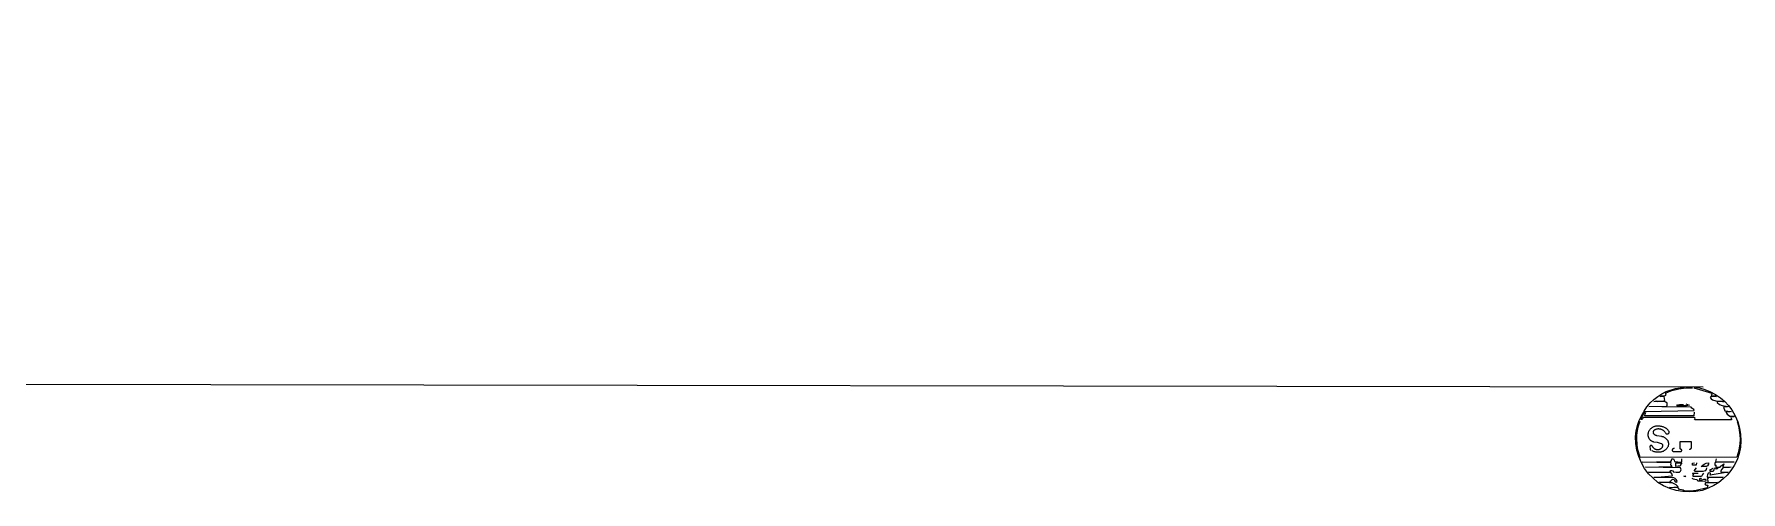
# Model space of a CAD drawing. Header units: millimetres. Extents: x -2143172 to 5255, y -610845 to 279739.
# Drawn here: x -1133275.5599 to -1133275.3962, y -592853.6089 to -592853.565 of the extents above; entities that cross this region are included whole.
import ezdxf

# ---------------------------------------------------------------- set-up
doc = ezdxf.new("R2010")
doc.units = ezdxf.units.MM
doc.header["$LTSCALE"] = 30
doc.layers.add('LOADING', color=163, linetype='Continuous', lineweight=5)

# ---------------------------------------------------------------- blocks, each defined once
blk = doc.blocks.new('workstation')
at = {"layer": 'LOADING'}
for p, q in [((2829.442196, -1039.86161, -0.000001), (2829.442244, -1039.86158, -0.000001)), ((2829.442244, -1039.86158, -0.000001), (2829.442297, -1039.861555, -0.000001)), ((2829.442297, -1039.861555, -0.000001), (2829.442355, -1039.861533, -0.000001)), ((2829.4423, -1039.861582, -0.000001), (2829.442308, -1039.861559, -0.000001)), ((2829.442313, -1039.861582, -0.000001), (2829.4423, -1039.861582, -0.000001)), ((2829.442308, -1039.861559, -0.000001), (2829.442413, -1039.861533, -0.000001)), ((2829.442322, -1039.861585, -0.000001), (2829.442313, -1039.861582, -0.000001)), ((2829.442328, -1039.861596, -0.000001), (2829.442322, -1039.861585, -0.000001)), ((2829.442322, -1039.861604, -0.000001), (2829.442328, -1039.861596, -0.000001)), ((2829.442355, -1039.861533, -0.000001), (2829.442415, -1039.861522, -0.000001)), ((2829.442413, -1039.861533, -0.000001), (2829.442468, -1039.861526, -0.000001)), ((2829.442415, -1039.861522, -0.000001), (2829.442477, -1039.861519, -0.000001)), ((2829.442468, -1039.861526, -0.000001), (2829.442523, -1039.861527, -0.000001)), ((2829.442477, -1039.861519, -0.000001), (2829.442541, -1039.861522, -0.000001)), ((2829.442523, -1039.861527, -0.000001), (2829.442537, -1039.861536, -0.000001)), ((2829.442537, -1039.861536, -0.000001), (2829.442554, -1039.861538, -0.000001)), ((2829.442541, -1039.861522, -0.000001), (2829.442604, -1039.861533, -0.000001)), ((2829.442554, -1039.861538, -0.000001), (2829.442572, -1039.861542, -0.000001)), ((2829.442572, -1039.861542, -0.000001), (2829.442584, -1039.861556, -0.000001)), ((2829.442584, -1039.861556, -0.000001), (2829.442669, -1039.861562, -0.000001)), ((2829.442669, -1039.861562, -0.000001), (2829.442586, -1039.861568, -0.000001)), ((2829.442586, -1039.861568, -0.000001), (2829.442603, -1039.861585, -0.000001)), ((2829.442603, -1039.861585, -0.000001), (2829.442623, -1039.861597, -0.000001)), ((2829.442604, -1039.861533, -0.000001), (2829.442666, -1039.861552, -0.000001)), ((2829.442623, -1039.861597, -0.000001), (2829.442644, -1039.861604, -0.000001)), ((2829.442666, -1039.861552, -0.000001), (2829.442725, -1039.861577, -0.000001)), ((2829.442725, -1039.861577, -0.000001), (2829.44278, -1039.86161, -0.000001)), ((2829.442049, -1039.861771, -0.000001), (2829.44208, -1039.861723, -0.000001)), ((2829.442076, -1039.861757, -0.000001), (2829.442094, -1039.861754, -0.000001)), ((2829.442156, -1039.86176, -0.000001), (2829.442076, -1039.861757, -0.000001)), ((2829.44208, -1039.861723, -0.000001), (2829.442115, -1039.86168, -0.000001)), ((2829.442094, -1039.861754, -0.000001), (2829.442114, -1039.861754, -0.000001)), ((2829.442107, -1039.861708, -0.000001), (2829.442279, -1039.86168, -0.000001)), ((2829.442147, -1039.861708, -0.000001), (2829.442107, -1039.861708, -0.000001)), ((2829.442114, -1039.861754, -0.000001), (2829.442153, -1039.861754, -0.000001)), ((2829.442115, -1039.86168, -0.000001), (2829.442153, -1039.861644, -0.000001)), ((2829.442165, -1039.861708, -0.000001), (2829.442147, -1039.861708, -0.000001)), ((2829.442153, -1039.861644, -0.000001), (2829.442196, -1039.86161, -0.000001)), ((2829.442153, -1039.861754, -0.000001), (2829.442166, -1039.861736, -0.000001)), ((2829.442154, -1039.861659, -0.000001), (2829.442294, -1039.861656, -0.000001)), ((2829.442307, -1039.861659, -0.000001), (2829.442154, -1039.861659, -0.000001)), ((2829.442155, -1039.861768, -0.000001), (2829.442156, -1039.86176, -0.000001)), ((2829.442178, -1039.861713, -0.000001), (2829.442165, -1039.861708, -0.000001)), ((2829.442166, -1039.861736, -0.000001), (2829.442178, -1039.861713, -0.000001)), ((2829.442184, -1039.861757, -0.000001), (2829.442178, -1039.861766, -0.000001)), ((2829.442211, -1039.861756, -0.000001), (2829.442184, -1039.861757, -0.000001)), ((2829.442205, -1039.861748, -0.000001), (2829.442206, -1039.861745, -0.000001)), ((2829.442206, -1039.861745, -0.000001), (2829.442207, -1039.861743, -0.000001)), ((2829.442207, -1039.861743, -0.000001), (2829.442212, -1039.861741, -0.000001)), ((2829.442211, -1039.86161, -0.000001), (2829.442237, -1039.861605, -0.000001)), ((2829.4423, -1039.861613, -0.000001), (2829.442211, -1039.86161, -0.000001)), ((2829.442215, -1039.86175, -0.000001), (2829.442211, -1039.861748, -0.000001)), ((2829.442222, -1039.861757, -0.000001), (2829.442211, -1039.861756, -0.000001)), ((2829.442212, -1039.861741, -0.000001), (2829.442217, -1039.861739, -0.000001)), ((2829.442218, -1039.86175, -0.000001), (2829.442215, -1039.86175, -0.000001)), ((2829.442217, -1039.861739, -0.000001), (2829.442221, -1039.861736, -0.000001)), ((2829.442221, -1039.861749, -0.000001), (2829.442218, -1039.86175, -0.000001)), ((2829.442221, -1039.861736, -0.000001), (2829.442224, -1039.861739, -0.000001)), ((2829.442223, -1039.861748, -0.000001), (2829.442221, -1039.861749, -0.000001)), ((2829.442227, -1039.861766, -0.000001), (2829.442222, -1039.861757, -0.000001)), ((2829.442225, -1039.861745, -0.000001), (2829.442223, -1039.861748, -0.000001)), ((2829.442224, -1039.861739, -0.000001), (2829.442226, -1039.861742, -0.000001)), ((2829.442226, -1039.861742, -0.000001), (2829.442225, -1039.861745, -0.000001)), ((2829.442237, -1039.861605, -0.000001), (2829.442265, -1039.861605, -0.000001)), ((2829.442239, -1039.861748, -0.000001), (2829.442243, -1039.86173, -0.000001)), ((2829.442243, -1039.86173, -0.000001), (2829.442246, -1039.861721, -0.000001)), ((2829.442246, -1039.861721, -0.000001), (2829.442251, -1039.861713, -0.000001)), ((2829.442251, -1039.861713, -0.000001), (2829.442279, -1039.861713, -0.000001)), ((2829.442261, -1039.861739, -0.000001), (2829.442252, -1039.861747, -0.000001)), ((2829.442269, -1039.861732, -0.000001), (2829.442261, -1039.861739, -0.000001)), ((2829.442265, -1039.861605, -0.000001), (2829.442322, -1039.861604, -0.000001)), ((2829.442279, -1039.861733, -0.000001), (2829.442269, -1039.861732, -0.000001)), ((2829.442276, -1039.861688, -0.000001), (2829.442275, -1039.861699, -0.000001)), ((2829.442275, -1039.861699, -0.000001), (2829.442284, -1039.861701, -0.000001)), ((2829.442279, -1039.86168, -0.000001), (2829.442276, -1039.861688, -0.000001)), ((2829.442279, -1039.861713, -0.000001), (2829.442279, -1039.861733, -0.000001)), ((2829.442284, -1039.861701, -0.000001), (2829.442297, -1039.861699, -0.000001)), ((2829.442294, -1039.861656, -0.000001), (2829.442308, -1039.861641, -0.000001)), ((2829.442297, -1039.861699, -0.000001), (2829.442305, -1039.861682, -0.000001)), ((2829.4423, -1039.861621, -0.000001), (2829.4423, -1039.861613, -0.000001)), ((2829.442302, -1039.861628, -0.000001), (2829.4423, -1039.861621, -0.000001)), ((2829.442308, -1039.861641, -0.000001), (2829.442302, -1039.861628, -0.000001)), ((2829.442303, -1039.861768, -0.000001), (2829.442316, -1039.861762, -0.000001)), ((2829.442305, -1039.861682, -0.000001), (2829.442308, -1039.86167, -0.000001)), ((2829.442308, -1039.86167, -0.000001), (2829.442307, -1039.861659, -0.000001)), ((2829.442312, -1039.861748, -0.000001), (2829.442317, -1039.861734, -0.000001)), ((2829.442316, -1039.861762, -0.000001), (2829.442331, -1039.861762, -0.000001)), ((2829.442317, -1039.861734, -0.000001), (2829.442325, -1039.861719, -0.000001)), ((2829.44232, -1039.861622, -0.000001), (2829.442337, -1039.861618, -0.000001)), ((2829.442322, -1039.861639, -0.000001), (2829.44232, -1039.861622, -0.000001)), ((2829.442339, -1039.861639, -0.000001), (2829.442322, -1039.861639, -0.000001)), ((2829.442325, -1039.861719, -0.000001), (2829.442349, -1039.861714, -0.000001)), ((2829.442331, -1039.861762, -0.000001), (2829.442365, -1039.861762, -0.000001)), ((2829.442365, -1039.861762, -0.000001), (2829.442336, -1039.861786, -0.000001)), ((2829.442337, -1039.861618, -0.000001), (2829.442357, -1039.86162, -0.000001)), ((2829.442354, -1039.861635, -0.000001), (2829.442339, -1039.861639, -0.000001)), ((2829.442342, -1039.861697, -0.000001), (2829.442351, -1039.861686, -0.000001)), ((2829.442349, -1039.861714, -0.000001), (2829.442374, -1039.861714, -0.000001)), ((2829.442351, -1039.861686, -0.000001), (2829.442361, -1039.861665, -0.000001)), ((2829.442369, -1039.861633, -0.000001), (2829.442354, -1039.861635, -0.000001)), ((2829.442357, -1039.86162, -0.000001), (2829.442398, -1039.861622, -0.000001)), ((2829.442361, -1039.861665, -0.000001), (2829.442441, -1039.861665, -0.000001)), ((2829.442362, -1039.861651, -0.000001), (2829.442365, -1039.861646, -0.000001)), ((2829.442365, -1039.861646, -0.000001), (2829.442372, -1039.861646, -0.000001)), ((2829.442383, -1039.861637, -0.000001), (2829.442369, -1039.861633, -0.000001)), ((2829.442372, -1039.861646, -0.000001), (2829.442379, -1039.861644, -0.000001)), ((2829.442374, -1039.861714, -0.000001), (2829.442426, -1039.861714, -0.000001)), ((2829.442379, -1039.861644, -0.000001), (2829.442383, -1039.861637, -0.000001)), ((2829.442442, -1039.861698, -0.000001), (2829.442392, -1039.861699, -0.000001)), ((2829.442398, -1039.861622, -0.000001), (2829.442404, -1039.861633, -0.000001)), ((2829.442404, -1039.861633, -0.000001), (2829.442426, -1039.861636, -0.000001)), ((2829.442423, -1039.861733, -0.000001), (2829.442408, -1039.861748, -0.000001)), ((2829.442428, -1039.861723, -0.000001), (2829.442423, -1039.861733, -0.000001)), ((2829.442426, -1039.861636, -0.000001), (2829.442439, -1039.861639, -0.000001)), ((2829.442426, -1039.861714, -0.000001), (2829.442428, -1039.861723, -0.000001)), ((2829.442442, -1039.861678, -0.000001), (2829.442435, -1039.861694, -0.000001)), ((2829.442435, -1039.861694, -0.000001), (2829.442449, -1039.861696, -0.000001)), ((2829.442439, -1039.861639, -0.000001), (2829.442451, -1039.861647, -0.000001)), ((2829.442441, -1039.861665, -0.000001), (2829.442442, -1039.861678, -0.000001)), ((2829.442449, -1039.861696, -0.000001), (2829.442442, -1039.861698, -0.000001)), ((2829.442522, -1039.861674, -0.000001), (2829.442512, -1039.861666, -0.000001)), ((2829.442512, -1039.861666, -0.000001), (2829.442515, -1039.861666, -0.000001)), ((2829.442515, -1039.861666, -0.000001), (2829.442521, -1039.861666, -0.000001)), ((2829.442521, -1039.861666, -0.000001), (2829.442523, -1039.861666, -0.000001)), ((2829.442523, -1039.861666, -0.000001), (2829.442526, -1039.861667, -0.000001)), ((2829.442526, -1039.861667, -0.000001), (2829.442527, -1039.86167, -0.000001)), ((2829.442527, -1039.86167, -0.000001), (2829.442527, -1039.861674, -0.000001)), ((2829.442563, -1039.861716, -0.000001), (2829.442555, -1039.861731, -0.000001)), ((2829.442555, -1039.861731, -0.000001), (2829.442563, -1039.861748, -0.000001)), ((2829.442571, -1039.861709, -0.000001), (2829.442563, -1039.861716, -0.000001)), ((2829.442563, -1039.861748, -0.000001), (2829.442899, -1039.861755, -0.000001)), ((2829.442603, -1039.861709, -0.000001), (2829.442571, -1039.861709, -0.000001)), ((2829.442586, -1039.861764, -0.000001), (2829.442608, -1039.861762, -0.000001)), ((2829.442604, -1039.861611, -0.000001), (2829.442595, -1039.861617, -0.000001)), ((2829.442595, -1039.861617, -0.000001), (2829.442597, -1039.861628, -0.000001)), ((2829.442597, -1039.861628, -0.000001), (2829.442603, -1039.861638, -0.000001)), ((2829.442603, -1039.861638, -0.000001), (2829.442613, -1039.861647, -0.000001)), ((2829.442632, -1039.861711, -0.000001), (2829.442603, -1039.861709, -0.000001)), ((2829.442618, -1039.861623, -0.000001), (2829.442604, -1039.861611, -0.000001)), ((2829.442608, -1039.861762, -0.000001), (2829.442608, -1039.861797, -0.000001)), ((2829.442613, -1039.861647, -0.000001), (2829.442626, -1039.861654, -0.000001)), ((2829.442623, -1039.861637, -0.000001), (2829.442618, -1039.861623, -0.000001)), ((2829.442641, -1039.861642, -0.000001), (2829.442623, -1039.861637, -0.000001)), ((2829.442626, -1039.861654, -0.000001), (2829.44277, -1039.861657, -0.000001)), ((2829.442632, -1039.861719, -0.000001), (2829.442632, -1039.861711, -0.000001)), ((2829.442645, -1039.861723, -0.000001), (2829.442632, -1039.861719, -0.000001)), ((2829.44265, -1039.861631, -0.000001), (2829.442641, -1039.861642, -0.000001)), ((2829.442643, -1039.861674, -0.000001), (2829.442641, -1039.861682, -0.000001)), ((2829.442641, -1039.861682, -0.000001), (2829.442646, -1039.861693, -0.000001)), ((2829.442819, -1039.861657, -0.000001), (2829.442643, -1039.861674, -0.000001)), ((2829.442899, -1039.861755, -0.000001), (2829.442643, -1039.861762, -0.000001)), ((2829.442643, -1039.861762, -0.000001), (2829.442657, -1039.861777, -0.000001)), ((2829.442644, -1039.861604, -0.000001), (2829.442668, -1039.861607, -0.000001)), ((2829.442655, -1039.861725, -0.000001), (2829.442645, -1039.861723, -0.000001)), ((2829.442646, -1039.861693, -0.000001), (2829.442657, -1039.861703, -0.000001)), ((2829.442655, -1039.861625, -0.000001), (2829.44265, -1039.861631, -0.000001)), ((2829.442662, -1039.861623, -0.000001), (2829.442655, -1039.861625, -0.000001)), ((2829.442666, -1039.861709, -0.000001), (2829.442655, -1039.861725, -0.000001)), ((2829.442764, -1039.861611, -0.000001), (2829.442657, -1039.861611, -0.000001)), ((2829.442657, -1039.861611, -0.000001), (2829.442662, -1039.861623, -0.000001)), ((2829.442657, -1039.861703, -0.000001), (2829.442868, -1039.861709, -0.000001)), ((2829.442868, -1039.861709, -0.000001), (2829.442666, -1039.861709, -0.000001)), ((2829.442668, -1039.861607, -0.000001), (2829.442764, -1039.861611, -0.000001)), ((2829.44277, -1039.861657, -0.000001), (2829.442819, -1039.861657, -0.000001)), ((2829.44278, -1039.86161, -0.000001), (2829.442829, -1039.861652, -0.000001)), ((2829.442829, -1039.861652, -0.000001), (2829.442871, -1039.861693, -0.000001)), ((2829.442871, -1039.861693, -0.000001), (2829.442907, -1039.861743, -0.000001)), ((2829.442907, -1039.861743, -0.000001), (2829.442938, -1039.861798, -0.000001)), ((2829.441989, -1039.861947, -0.000001), (2829.442001, -1039.861886, -0.000001)), ((2829.441999, -1039.861937, -0.000001), (2829.44201, -1039.861894, -0.000001)), ((2829.442001, -1039.861886, -0.000001), (2829.442021, -1039.861825, -0.000001)), ((2829.44201, -1039.861894, -0.000001), (2829.442024, -1039.861851, -0.000001)), ((2829.442021, -1039.861825, -0.000001), (2829.442049, -1039.861771, -0.000001)), ((2829.442024, -1039.861851, -0.000001), (2829.44295, -1039.861849, -0.000001)), ((2829.442048, -1039.861804, -0.000001), (2829.442221, -1039.861803, -0.000001)), ((2829.442226, -1039.861809, -0.000001), (2829.442048, -1039.861804, -0.000001)), ((2829.442168, -1039.861772, -0.000001), (2829.442147, -1039.861788, -0.000001)), ((2829.442147, -1039.86178, -0.000001), (2829.442151, -1039.861774, -0.000001)), ((2829.442147, -1039.861788, -0.000001), (2829.442147, -1039.86178, -0.000001)), ((2829.442151, -1039.861774, -0.000001), (2829.442155, -1039.861768, -0.000001)), ((2829.442178, -1039.861766, -0.000001), (2829.442168, -1039.861772, -0.000001)), ((2829.44222, -1039.861776, -0.000001), (2829.442227, -1039.861766, -0.000001)), ((2829.442232, -1039.861776, -0.000001), (2829.44222, -1039.861776, -0.000001)), ((2829.442221, -1039.861803, -0.000001), (2829.442232, -1039.861793, -0.000001)), ((2829.442221, -1039.861834, -0.000001), (2829.442224, -1039.861822, -0.000001)), ((2829.442224, -1039.861822, -0.000001), (2829.442226, -1039.861809, -0.000001)), ((2829.442234, -1039.861785, -0.000001), (2829.442232, -1039.861776, -0.000001)), ((2829.442232, -1039.861793, -0.000001), (2829.442234, -1039.861785, -0.000001)), ((2829.442294, -1039.861797, -0.000001), (2829.442295, -1039.861783, -0.000001)), ((2829.442295, -1039.861783, -0.000001), (2829.442303, -1039.861768, -0.000001)), ((2829.442318, -1039.861795, -0.000001), (2829.442297, -1039.861797, -0.000001)), ((2829.442336, -1039.861786, -0.000001), (2829.442318, -1039.861795, -0.000001)), ((2829.442408, -1039.861797, -0.000001), (2829.442414, -1039.861776, -0.000001)), ((2829.442414, -1039.861776, -0.000001), (2829.442429, -1039.861775, -0.000001)), ((2829.442429, -1039.861775, -0.000001), (2829.442447, -1039.861774, -0.000001)), ((2829.442448, -1039.861794, -0.000001), (2829.442429, -1039.861797, -0.000001)), ((2829.442447, -1039.861774, -0.000001), (2829.442448, -1039.861794, -0.000001)), ((2829.44247, -1039.861926, -0.000001), (2829.442472, -1039.861926, -0.000001)), ((2829.442472, -1039.861926, -0.000001), (2829.442474, -1039.861925, -0.000001)), ((2829.442474, -1039.861925, -0.000001), (2829.442475, -1039.861925, -0.000001)), ((2829.442475, -1039.861925, -0.000001), (2829.442476, -1039.861923, -0.000001)), ((2829.442476, -1039.861923, -0.000001), (2829.442478, -1039.861922, -0.000001)), ((2829.442478, -1039.861922, -0.000001), (2829.442478, -1039.861921, -0.000001)), ((2829.442549, -1039.861797, -0.000001), (2829.442558, -1039.861783, -0.000001)), ((2829.442551, -1039.861805, -0.000001), (2829.442549, -1039.861834, -0.000001)), ((2829.442551, -1039.861913, -0.000001), (2829.44255, -1039.861915, -0.000001)), ((2829.44255, -1039.861915, -0.000001), (2829.44255, -1039.861916, -0.000001)), ((2829.44255, -1039.861916, -0.000001), (2829.44255, -1039.861918, -0.000001)), ((2829.44255, -1039.861918, -0.000001), (2829.44255, -1039.861919, -0.000001)), ((2829.44255, -1039.861919, -0.000001), (2829.442551, -1039.861921, -0.000001)), ((2829.442608, -1039.861797, -0.000001), (2829.442551, -1039.861797, -0.000001)), ((2829.442587, -1039.861807, -0.000001), (2829.442551, -1039.861805, -0.000001)), ((2829.442552, -1039.861911, -0.000001), (2829.442551, -1039.861913, -0.000001)), ((2829.442551, -1039.861921, -0.000001), (2829.442552, -1039.861922, -0.000001)), ((2829.442554, -1039.861909, -0.000001), (2829.442552, -1039.86191, -0.000001)), ((2829.442552, -1039.86191, -0.000001), (2829.442552, -1039.861911, -0.000001)), ((2829.442552, -1039.861922, -0.000001), (2829.442553, -1039.861924, -0.000001)), ((2829.442553, -1039.861924, -0.000001), (2829.442554, -1039.861925, -0.000001)), ((2829.442555, -1039.861908, -0.000001), (2829.442554, -1039.861909, -0.000001)), ((2829.442554, -1039.861925, -0.000001), (2829.442556, -1039.861925, -0.000001)), ((2829.442557, -1039.861907, -0.000001), (2829.442555, -1039.861908, -0.000001)), ((2829.442556, -1039.861925, -0.000001), (2829.442557, -1039.861926, -0.000001)), ((2829.442558, -1039.861907, -0.000001), (2829.442557, -1039.861907, -0.000001)), ((2829.442557, -1039.861926, -0.000001), (2829.442559, -1039.861926, -0.000001)), ((2829.442558, -1039.861783, -0.000001), (2829.442565, -1039.861766, -0.000001)), ((2829.44256, -1039.861907, -0.000001), (2829.442558, -1039.861907, -0.000001)), ((2829.442631, -1039.861907, -0.000001), (2829.44256, -1039.861907, -0.000001)), ((2829.442565, -1039.861766, -0.000001), (2829.442586, -1039.861764, -0.000001)), ((2829.44262, -1039.861809, -0.000001), (2829.442587, -1039.861807, -0.000001)), ((2829.442624, -1039.861823, -0.000001), (2829.44262, -1039.861809, -0.000001)), ((2829.442629, -1039.861834, -0.000001), (2829.442624, -1039.861823, -0.000001)), ((2829.442647, -1039.861834, -0.000001), (2829.442629, -1039.861834, -0.000001)), ((2829.442633, -1039.861907, -0.000001), (2829.442631, -1039.861907, -0.000001)), ((2829.442635, -1039.861908, -0.000001), (2829.442633, -1039.861907, -0.000001)), ((2829.442637, -1039.861909, -0.000001), (2829.442635, -1039.861908, -0.000001)), ((2829.442638, -1039.86191, -0.000001), (2829.442637, -1039.861909, -0.000001)), ((2829.44264, -1039.861911, -0.000001), (2829.442638, -1039.86191, -0.000001)), ((2829.442641, -1039.861912, -0.000001), (2829.44264, -1039.861911, -0.000001)), ((2829.44264, -1039.861927, -0.000001), (2829.442641, -1039.861925, -0.000001)), ((2829.442642, -1039.861914, -0.000001), (2829.442641, -1039.861912, -0.000001)), ((2829.442641, -1039.861925, -0.000001), (2829.442642, -1039.861924, -0.000001)), ((2829.442642, -1039.861916, -0.000001), (2829.442642, -1039.861914, -0.000001)), ((2829.442643, -1039.861918, -0.000001), (2829.442642, -1039.861916, -0.000001)), ((2829.442642, -1039.861922, -0.000001), (2829.442643, -1039.86192, -0.000001)), ((2829.442642, -1039.861924, -0.000001), (2829.442642, -1039.861922, -0.000001)), ((2829.442643, -1039.86192, -0.000001), (2829.442643, -1039.861918, -0.000001)), ((2829.442648, -1039.861821, -0.000001), (2829.442647, -1039.861834, -0.000001)), ((2829.442655, -1039.861811, -0.000001), (2829.442648, -1039.861821, -0.000001)), ((2829.442657, -1039.861777, -0.000001), (2829.442651, -1039.861797, -0.000001)), ((2829.442651, -1039.861797, -0.000001), (2829.442929, -1039.861804, -0.000001)), ((2829.442929, -1039.861804, -0.000001), (2829.442655, -1039.861811, -0.000001)), ((2829.442704, -1039.861925, -0.000001), (2829.4427, -1039.861929, -0.000001)), ((2829.442709, -1039.861921, -0.000001), (2829.442704, -1039.861925, -0.000001)), ((2829.442713, -1039.861918, -0.000001), (2829.442709, -1039.861921, -0.000001)), ((2829.442718, -1039.861915, -0.000001), (2829.442713, -1039.861918, -0.000001)), ((2829.442723, -1039.861913, -0.000001), (2829.442718, -1039.861915, -0.000001)), ((2829.442727, -1039.86191, -0.000001), (2829.442723, -1039.861913, -0.000001)), ((2829.442733, -1039.861908, -0.000001), (2829.442727, -1039.86191, -0.000001)), ((2829.442738, -1039.861907, -0.000001), (2829.442733, -1039.861908, -0.000001)), ((2829.442743, -1039.861905, -0.000001), (2829.442738, -1039.861907, -0.000001)), ((2829.442748, -1039.861904, -0.000001), (2829.442743, -1039.861905, -0.000001)), ((2829.442754, -1039.861903, -0.000001), (2829.442748, -1039.861904, -0.000001)), ((2829.442759, -1039.861903, -0.000001), (2829.442754, -1039.861903, -0.000001)), ((2829.442766, -1039.861902, -0.000001), (2829.442759, -1039.861903, -0.000001)), ((2829.442759, -1039.861927, -0.000001), (2829.442762, -1039.861925, -0.000001)), ((2829.442762, -1039.861925, -0.000001), (2829.442766, -1039.861924, -0.000001)), ((2829.442774, -1039.861902, -0.000001), (2829.442766, -1039.861902, -0.000001)), ((2829.442766, -1039.861924, -0.000001), (2829.442769, -1039.861923, -0.000001)), ((2829.442769, -1039.861923, -0.000001), (2829.442773, -1039.861922, -0.000001)), ((2829.442773, -1039.861922, -0.000001), (2829.442777, -1039.861922, -0.000001)), ((2829.442781, -1039.861902, -0.000001), (2829.442774, -1039.861902, -0.000001)), ((2829.442777, -1039.861922, -0.000001), (2829.44278, -1039.861922, -0.000001)), ((2829.44278, -1039.861922, -0.000001), (2829.442785, -1039.861922, -0.000001)), ((2829.442788, -1039.861902, -0.000001), (2829.442781, -1039.861902, -0.000001)), ((2829.442785, -1039.861922, -0.000001), (2829.442789, -1039.861922, -0.000001)), ((2829.442796, -1039.861903, -0.000001), (2829.442788, -1039.861902, -0.000001)), ((2829.442789, -1039.861922, -0.000001), (2829.442793, -1039.861923, -0.000001)), ((2829.442793, -1039.861923, -0.000001), (2829.442797, -1039.861924, -0.000001)), ((2829.442803, -1039.861904, -0.000001), (2829.442796, -1039.861903, -0.000001)), ((2829.442797, -1039.861924, -0.000001), (2829.442801, -1039.861926, -0.000001)), ((2829.442801, -1039.861926, -0.000001), (2829.442805, -1039.861927, -0.000001)), ((2829.44281, -1039.861905, -0.000001), (2829.442803, -1039.861904, -0.000001)), ((2829.442817, -1039.861907, -0.000001), (2829.44281, -1039.861905, -0.000001)), ((2829.442824, -1039.861909, -0.000001), (2829.442817, -1039.861907, -0.000001)), ((2829.442831, -1039.861911, -0.000001), (2829.442824, -1039.861909, -0.000001)), ((2829.442838, -1039.861914, -0.000001), (2829.442831, -1039.861911, -0.000001)), ((2829.442847, -1039.861918, -0.000001), (2829.442845, -1039.861917, -0.000001)), ((2829.442848, -1039.861919, -0.000001), (2829.442847, -1039.861918, -0.000001)), ((2829.44285, -1039.861921, -0.000001), (2829.442848, -1039.861919, -0.000001)), ((2829.442851, -1039.861923, -0.000001), (2829.44285, -1039.861921, -0.000001)), ((2829.442852, -1039.861925, -0.000001), (2829.442851, -1039.861923, -0.000001)), ((2829.442853, -1039.861927, -0.000001), (2829.442852, -1039.861925, -0.000001)), ((2829.442938, -1039.861798, -0.000001), (2829.442962, -1039.861857, -0.000001)), ((2829.44295, -1039.861849, -0.000001), (2829.442974, -1039.861935, -0.000001)), ((2829.442962, -1039.861857, -0.000001), (2829.44298, -1039.861919, -0.000001)), ((2829.44298, -1039.861919, -0.000001), (2829.44299, -1039.861982, -0.000001)), ((2829.441984, -1039.862008, -0.000001), (2829.441989, -1039.861947, -0.000001)), ((2829.441986, -1039.86207, -0.000001), (2829.441984, -1039.862008, -0.000001)), ((2829.441996, -1039.862131, -0.000001), (2829.441986, -1039.86207, -0.000001)), ((2829.441991, -1039.862023, -0.000001), (2829.441993, -1039.86198, -0.000001)), ((2829.441993, -1039.862066, -0.000001), (2829.441991, -1039.862023, -0.000001)), ((2829.441993, -1039.86198, -0.000001), (2829.441999, -1039.861937, -0.000001)), ((2829.441999, -1039.862109, -0.000001), (2829.441993, -1039.862066, -0.000001)), ((2829.442462, -1039.861938, -0.000001), (2829.442463, -1039.861936, -0.000001)), ((2829.442462, -1039.862002, -0.000001), (2829.442462, -1039.861938, -0.000001)), ((2829.442567, -1039.862002, -0.000001), (2829.442462, -1039.862002, -0.000001)), ((2829.442463, -1039.861934, -0.000001), (2829.442464, -1039.861932, -0.000001)), ((2829.442463, -1039.861936, -0.000001), (2829.442463, -1039.861934, -0.000001)), ((2829.442464, -1039.861932, -0.000001), (2829.442465, -1039.861931, -0.000001)), ((2829.442465, -1039.861931, -0.000001), (2829.442466, -1039.861929, -0.000001)), ((2829.442466, -1039.861929, -0.000001), (2829.442467, -1039.861928, -0.000001)), ((2829.442467, -1039.861928, -0.000001), (2829.442469, -1039.861927, -0.000001)), ((2829.442469, -1039.861927, -0.000001), (2829.44247, -1039.861926, -0.000001)), ((2829.442559, -1039.861926, -0.000001), (2829.442561, -1039.861927, -0.000001)), ((2829.442561, -1039.861927, -0.000001), (2829.442562, -1039.861928, -0.000001)), ((2829.442562, -1039.861928, -0.000001), (2829.442564, -1039.861929, -0.000001)), ((2829.442564, -1039.861929, -0.000001), (2829.442565, -1039.861931, -0.000001)), ((2829.442565, -1039.861931, -0.000001), (2829.442566, -1039.861932, -0.000001)), ((2829.442566, -1039.861932, -0.000001), (2829.442566, -1039.861934, -0.000001)), ((2829.442566, -1039.861934, -0.000001), (2829.442567, -1039.861936, -0.000001)), ((2829.442567, -1039.861936, -0.000001), (2829.442567, -1039.861938, -0.000001)), ((2829.442567, -1039.861938, -0.000001), (2829.442567, -1039.862002, -0.000001)), ((2829.442626, -1039.861938, -0.000001), (2829.442627, -1039.861937, -0.000001)), ((2829.442626, -1039.86194, -0.000001), (2829.442626, -1039.861938, -0.000001)), ((2829.442627, -1039.861937, -0.000001), (2829.442628, -1039.861935, -0.000001)), ((2829.442628, -1039.861935, -0.000001), (2829.442629, -1039.861934, -0.000001)), ((2829.442629, -1039.861934, -0.000001), (2829.44263, -1039.861932, -0.000001)), ((2829.44263, -1039.861932, -0.000001), (2829.442632, -1039.861931, -0.000001)), ((2829.442632, -1039.861931, -0.000001), (2829.442633, -1039.861931, -0.000001)), ((2829.442633, -1039.861931, -0.000001), (2829.442635, -1039.86193, -0.000001)), ((2829.442635, -1039.86193, -0.000001), (2829.442637, -1039.861929, -0.000001)), ((2829.442637, -1039.861929, -0.000001), (2829.442638, -1039.861928, -0.000001)), ((2829.442638, -1039.861928, -0.000001), (2829.44264, -1039.861927, -0.000001)), ((2829.442673, -1039.862087, -0.000001), (2829.442672, -1039.86209, -0.000001)), ((2829.442672, -1039.86209, -0.000001), (2829.442672, -1039.862092, -0.000001)), ((2829.442675, -1039.862083, -0.000001), (2829.442673, -1039.862085, -0.000001)), ((2829.442673, -1039.862085, -0.000001), (2829.442673, -1039.862087, -0.000001)), ((2829.442676, -1039.862081, -0.000001), (2829.442675, -1039.862083, -0.000001)), ((2829.442677, -1039.861967, -0.000001), (2829.442676, -1039.861972, -0.000001)), ((2829.442676, -1039.861972, -0.000001), (2829.442676, -1039.861976, -0.000001)), ((2829.442676, -1039.861976, -0.000001), (2829.442676, -1039.861981, -0.000001)), ((2829.442676, -1039.861981, -0.000001), (2829.442676, -1039.861985, -0.000001)), ((2829.442676, -1039.861985, -0.000001), (2829.442677, -1039.86199, -0.000001)), ((2829.442677, -1039.862079, -0.000001), (2829.442676, -1039.862081, -0.000001)), ((2829.442678, -1039.861963, -0.000001), (2829.442677, -1039.861967, -0.000001)), ((2829.442677, -1039.86199, -0.000001), (2829.442678, -1039.861994, -0.000001)), ((2829.442679, -1039.862078, -0.000001), (2829.442677, -1039.862079, -0.000001)), ((2829.442679, -1039.861958, -0.000001), (2829.442678, -1039.861963, -0.000001)), ((2829.442678, -1039.861994, -0.000001), (2829.442679, -1039.861999, -0.000001)), ((2829.442681, -1039.861954, -0.000001), (2829.442679, -1039.861958, -0.000001)), ((2829.442679, -1039.861999, -0.000001), (2829.442681, -1039.862003, -0.000001)), ((2829.442681, -1039.862076, -0.000001), (2829.442679, -1039.862078, -0.000001)), ((2829.442683, -1039.86195, -0.000001), (2829.442681, -1039.861954, -0.000001)), ((2829.442681, -1039.862003, -0.000001), (2829.442682, -1039.862007, -0.000001)), ((2829.442683, -1039.862075, -0.000001), (2829.442681, -1039.862076, -0.000001)), ((2829.442682, -1039.862007, -0.000001), (2829.442685, -1039.862011, -0.000001)), ((2829.442686, -1039.861945, -0.000001), (2829.442683, -1039.86195, -0.000001)), ((2829.442686, -1039.862074, -0.000001), (2829.442683, -1039.862075, -0.000001)), ((2829.442685, -1039.862011, -0.000001), (2829.442687, -1039.862015, -0.000001)), ((2829.442689, -1039.861941, -0.000001), (2829.442686, -1039.861945, -0.000001)), ((2829.442688, -1039.862074, -0.000001), (2829.442686, -1039.862074, -0.000001)), ((2829.442687, -1039.862015, -0.000001), (2829.44269, -1039.862019, -0.000001)), ((2829.44269, -1039.862074, -0.000001), (2829.442688, -1039.862074, -0.000001)), ((2829.442693, -1039.861936, -0.000001), (2829.442689, -1039.861941, -0.000001)), ((2829.44269, -1039.862019, -0.000001), (2829.442693, -1039.862022, -0.000001)), ((2829.442693, -1039.862074, -0.000001), (2829.44269, -1039.862074, -0.000001)), ((2829.442696, -1039.861932, -0.000001), (2829.442693, -1039.861936, -0.000001)), ((2829.442693, -1039.862022, -0.000001), (2829.442696, -1039.862025, -0.000001)), ((2829.442695, -1039.862074, -0.000001), (2829.442693, -1039.862074, -0.000001)), ((2829.442697, -1039.862075, -0.000001), (2829.442695, -1039.862074, -0.000001)), ((2829.4427, -1039.861929, -0.000001), (2829.442696, -1039.861932, -0.000001)), ((2829.442696, -1039.862025, -0.000001), (2829.4427, -1039.862028, -0.000001)), ((2829.4427, -1039.862076, -0.000001), (2829.442697, -1039.862075, -0.000001)), ((2829.4427, -1039.862028, -0.000001), (2829.442704, -1039.862032, -0.000001)), ((2829.442701, -1039.862076, -0.000001), (2829.4427, -1039.862076, -0.000001)), ((2829.442702, -1039.862078, -0.000001), (2829.442701, -1039.862076, -0.000001)), ((2829.442703, -1039.862079, -0.000001), (2829.442702, -1039.862078, -0.000001)), ((2829.442704, -1039.86208, -0.000001), (2829.442703, -1039.862079, -0.000001)), ((2829.442704, -1039.862032, -0.000001), (2829.442708, -1039.862035, -0.000001)), ((2829.442707, -1039.862085, -0.000001), (2829.442704, -1039.86208, -0.000001)), ((2829.442709, -1039.862089, -0.000001), (2829.442707, -1039.862085, -0.000001)), ((2829.442708, -1039.862035, -0.000001), (2829.442712, -1039.862038, -0.000001)), ((2829.442712, -1039.862093, -0.000001), (2829.442709, -1039.862089, -0.000001)), ((2829.442712, -1039.862038, -0.000001), (2829.442717, -1039.86204, -0.000001)), ((2829.442717, -1039.86204, -0.000001), (2829.442722, -1039.862043, -0.000001)), ((2829.442722, -1039.862043, -0.000001), (2829.442727, -1039.862045, -0.000001)), ((2829.442727, -1039.862045, -0.000001), (2829.442732, -1039.862047, -0.000001)), ((2829.442732, -1039.862047, -0.000001), (2829.442737, -1039.862048, -0.000001)), ((2829.442734, -1039.86196, -0.000001), (2829.442735, -1039.861957, -0.000001)), ((2829.442734, -1039.861962, -0.000001), (2829.442734, -1039.86196, -0.000001)), ((2829.442734, -1039.861965, -0.000001), (2829.442734, -1039.861962, -0.000001)), ((2829.442734, -1039.861968, -0.000001), (2829.442734, -1039.861965, -0.000001)), ((2829.442735, -1039.86197, -0.000001), (2829.442734, -1039.861968, -0.000001)), ((2829.442735, -1039.861955, -0.000001), (2829.442737, -1039.861951, -0.000001)), ((2829.442735, -1039.861957, -0.000001), (2829.442735, -1039.861955, -0.000001)), ((2829.442736, -1039.861972, -0.000001), (2829.442735, -1039.86197, -0.000001)), ((2829.442737, -1039.861975, -0.000001), (2829.442736, -1039.861972, -0.000001)), ((2829.442737, -1039.861951, -0.000001), (2829.442738, -1039.861948, -0.000001)), ((2829.442739, -1039.861977, -0.000001), (2829.442737, -1039.861975, -0.000001)), ((2829.442737, -1039.862048, -0.000001), (2829.442742, -1039.86205, -0.000001)), ((2829.442738, -1039.861948, -0.000001), (2829.44274, -1039.861944, -0.000001)), ((2829.442741, -1039.861979, -0.000001), (2829.442739, -1039.861977, -0.000001)), ((2829.44274, -1039.861944, -0.000001), (2829.442742, -1039.861941, -0.000001)), ((2829.442743, -1039.861981, -0.000001), (2829.442741, -1039.861979, -0.000001)), ((2829.442742, -1039.861941, -0.000001), (2829.442744, -1039.861938, -0.000001)), ((2829.442742, -1039.86205, -0.000001), (2829.44279, -1039.862057, -0.000001)), ((2829.442745, -1039.861982, -0.000001), (2829.442743, -1039.861981, -0.000001)), ((2829.442744, -1039.861938, -0.000001), (2829.442747, -1039.861936, -0.000001)), ((2829.442747, -1039.861983, -0.000001), (2829.442745, -1039.861982, -0.000001)), ((2829.442747, -1039.861936, -0.000001), (2829.44275, -1039.861933, -0.000001)), ((2829.442757, -1039.861987, -0.000001), (2829.442747, -1039.861983, -0.000001)), ((2829.44275, -1039.861933, -0.000001), (2829.442753, -1039.861931, -0.000001)), ((2829.442753, -1039.861931, -0.000001), (2829.442756, -1039.861929, -0.000001)), ((2829.442756, -1039.861929, -0.000001), (2829.442759, -1039.861927, -0.000001)), ((2829.442767, -1039.86199, -0.000001), (2829.442757, -1039.861987, -0.000001)), ((2829.442777, -1039.861993, -0.000001), (2829.442767, -1039.86199, -0.000001)), ((2829.442787, -1039.861995, -0.000001), (2829.442777, -1039.861993, -0.000001)), ((2829.442821, -1039.862, -0.000001), (2829.442787, -1039.861995, -0.000001)), ((2829.44279, -1039.862057, -0.000001), (2829.442793, -1039.862058, -0.000001)), ((2829.442793, -1039.862058, -0.000001), (2829.442797, -1039.862059, -0.000001)), ((2829.442797, -1039.862059, -0.000001), (2829.442801, -1039.86206, -0.000001)), ((2829.442801, -1039.86206, -0.000001), (2829.442804, -1039.862062, -0.000001)), ((2829.442804, -1039.862062, -0.000001), (2829.442807, -1039.862064, -0.000001)), ((2829.442805, -1039.861927, -0.000001), (2829.442808, -1039.861929, -0.000001)), ((2829.442807, -1039.862064, -0.000001), (2829.44281, -1039.862066, -0.000001)), ((2829.442808, -1039.861929, -0.000001), (2829.442812, -1039.861932, -0.000001)), ((2829.44281, -1039.862066, -0.000001), (2829.442813, -1039.862068, -0.000001)), ((2829.442812, -1039.861932, -0.000001), (2829.442815, -1039.861934, -0.000001)), ((2829.442813, -1039.862068, -0.000001), (2829.442816, -1039.862071, -0.000001)), ((2829.442815, -1039.861934, -0.000001), (2829.442818, -1039.861937, -0.000001)), ((2829.442816, -1039.862071, -0.000001), (2829.442818, -1039.862073, -0.000001)), ((2829.442818, -1039.861937, -0.000001), (2829.442821, -1039.86194, -0.000001)), ((2829.442818, -1039.862073, -0.000001), (2829.442819, -1039.862076, -0.000001)), ((2829.442819, -1039.862076, -0.000001), (2829.442821, -1039.862078, -0.000001)), ((2829.442821, -1039.86194, -0.000001), (2829.442824, -1039.861943, -0.000001)), ((2829.442825, -1039.862001, -0.000001), (2829.442821, -1039.862, -0.000001)), ((2829.442821, -1039.862078, -0.000001), (2829.442822, -1039.862081, -0.000001)), ((2829.442822, -1039.862081, -0.000001), (2829.442823, -1039.862084, -0.000001)), ((2829.442823, -1039.862084, -0.000001), (2829.442823, -1039.862086, -0.000001)), ((2829.442823, -1039.862086, -0.000001), (2829.442824, -1039.862089, -0.000001)), ((2829.442824, -1039.862089, -0.000001), (2829.442823, -1039.862092, -0.000001)), ((2829.442824, -1039.861943, -0.000001), (2829.442827, -1039.861946, -0.000001)), ((2829.44283, -1039.862002, -0.000001), (2829.442825, -1039.862001, -0.000001)), ((2829.442827, -1039.861946, -0.000001), (2829.442829, -1039.86195, -0.000001)), ((2829.442829, -1039.86195, -0.000001), (2829.442831, -1039.861953, -0.000001)), ((2829.442834, -1039.862004, -0.000001), (2829.44283, -1039.862002, -0.000001)), ((2829.442831, -1039.861953, -0.000001), (2829.442833, -1039.861957, -0.000001)), ((2829.442833, -1039.861957, -0.000001), (2829.442834, -1039.861959, -0.000001)), ((2829.442834, -1039.861959, -0.000001), (2829.442835, -1039.86196, -0.000001)), ((2829.442838, -1039.862006, -0.000001), (2829.442834, -1039.862004, -0.000001)), ((2829.442835, -1039.86196, -0.000001), (2829.442836, -1039.861962, -0.000001)), ((2829.442836, -1039.861962, -0.000001), (2829.442838, -1039.861963, -0.000001)), ((2829.442838, -1039.861963, -0.000001), (2829.44284, -1039.861964, -0.000001)), ((2829.442842, -1039.862008, -0.000001), (2829.442838, -1039.862006, -0.000001)), ((2829.44284, -1039.861964, -0.000001), (2829.442842, -1039.861964, -0.000001)), ((2829.442842, -1039.861964, -0.000001), (2829.442844, -1039.861964, -0.000001)), ((2829.442846, -1039.862011, -0.000001), (2829.442842, -1039.862008, -0.000001)), ((2829.442844, -1039.861964, -0.000001), (2829.442846, -1039.861964, -0.000001)), ((2829.442846, -1039.861964, -0.000001), (2829.442848, -1039.861964, -0.000001)), ((2829.44285, -1039.862013, -0.000001), (2829.442846, -1039.862011, -0.000001)), ((2829.442848, -1039.861964, -0.000001), (2829.442849, -1039.861963, -0.000001)), ((2829.442849, -1039.861963, -0.000001), (2829.442851, -1039.861962, -0.000001)), ((2829.442853, -1039.862016, -0.000001), (2829.44285, -1039.862013, -0.000001)), ((2829.442851, -1039.861962, -0.000001), (2829.442853, -1039.861961, -0.000001)), ((2829.442854, -1039.861929, -0.000001), (2829.442853, -1039.861927, -0.000001)), ((2829.442853, -1039.861961, -0.000001), (2829.442854, -1039.861959, -0.000001)), ((2829.442857, -1039.86202, -0.000001), (2829.442853, -1039.862016, -0.000001)), ((2829.442854, -1039.861931, -0.000001), (2829.442854, -1039.861929, -0.000001)), ((2829.442856, -1039.86195, -0.000001), (2829.442854, -1039.861931, -0.000001)), ((2829.442854, -1039.861959, -0.000001), (2829.442855, -1039.861958, -0.000001)), ((2829.442855, -1039.861958, -0.000001), (2829.442856, -1039.861956, -0.000001)), ((2829.442857, -1039.861952, -0.000001), (2829.442856, -1039.86195, -0.000001)), ((2829.442856, -1039.861954, -0.000001), (2829.442857, -1039.861952, -0.000001)), ((2829.442856, -1039.861956, -0.000001), (2829.442856, -1039.861954, -0.000001)), ((2829.44286, -1039.862023, -0.000001), (2829.442857, -1039.86202, -0.000001)), ((2829.442863, -1039.862027, -0.000001), (2829.44286, -1039.862023, -0.000001)), ((2829.442865, -1039.862031, -0.000001), (2829.442863, -1039.862027, -0.000001)), ((2829.442867, -1039.862035, -0.000001), (2829.442865, -1039.862031, -0.000001)), ((2829.442869, -1039.862039, -0.000001), (2829.442867, -1039.862035, -0.000001)), ((2829.442871, -1039.862043, -0.000001), (2829.442869, -1039.862039, -0.000001)), ((2829.44287, -1039.862093, -0.000001), (2829.442872, -1039.862089, -0.000001)), ((2829.442873, -1039.862048, -0.000001), (2829.442871, -1039.862043, -0.000001)), ((2829.442872, -1039.862089, -0.000001), (2829.442873, -1039.862084, -0.000001)), ((2829.442874, -1039.862052, -0.000001), (2829.442873, -1039.862048, -0.000001)), ((2829.442873, -1039.862084, -0.000001), (2829.442874, -1039.86208, -0.000001)), ((2829.442875, -1039.862057, -0.000001), (2829.442874, -1039.862052, -0.000001)), ((2829.442874, -1039.86208, -0.000001), (2829.442875, -1039.862075, -0.000001)), ((2829.442875, -1039.862061, -0.000001), (2829.442875, -1039.862057, -0.000001)), ((2829.442875, -1039.862066, -0.000001), (2829.442875, -1039.862061, -0.000001)), ((2829.442875, -1039.862071, -0.000001), (2829.442875, -1039.862066, -0.000001)), ((2829.442875, -1039.862075, -0.000001), (2829.442875, -1039.862071, -0.000001)), ((2829.442974, -1039.861935, -0.000001), (2829.442982, -1039.862021, -0.000001)), ((2829.442981, -1039.862064, -0.000001), (2829.442974, -1039.862108, -0.000001)), ((2829.442982, -1039.862021, -0.000001), (2829.442981, -1039.862064, -0.000001)), ((2829.442993, -1039.862045, -0.000001), (2829.442987, -1039.862105, -0.000001)), ((2829.44299, -1039.861982, -0.000001), (2829.442993, -1039.862045, -0.000001)), ((2829.442013, -1039.862191, -0.000001), (2829.441996, -1039.862131, -0.000001)), ((2829.442008, -1039.862152, -0.000001), (2829.441999, -1039.862109, -0.000001)), ((2829.44202, -1039.862195, -0.000001), (2829.442008, -1039.862152, -0.000001)), ((2829.442038, -1039.862249, -0.000001), (2829.442013, -1039.862191, -0.000001)), ((2829.442069, -1039.862306, -0.000001), (2829.442038, -1039.862249, -0.000001)), ((2829.442044, -1039.862244, -0.000001), (2829.44205, -1039.862238, -0.000001)), ((2829.44209, -1039.862244, -0.000001), (2829.442044, -1039.862244, -0.000001)), ((2829.44205, -1039.862238, -0.000001), (2829.442059, -1039.862237, -0.000001)), ((2829.442059, -1039.862237, -0.000001), (2829.442078, -1039.862238, -0.000001)), ((2829.442075, -1039.862217, -0.000001), (2829.442075, -1039.862209, -0.000001)), ((2829.442075, -1039.862209, -0.000001), (2829.442425, -1039.862209, -0.000001)), ((2829.442078, -1039.862224, -0.000001), (2829.442075, -1039.862217, -0.000001)), ((2829.442081, -1039.862231, -0.000001), (2829.442078, -1039.862224, -0.000001)), ((2829.442078, -1039.862238, -0.000001), (2829.442081, -1039.862231, -0.000001)), ((2829.442115, -1039.862263, -0.000001), (2829.44209, -1039.862244, -0.000001)), ((2829.442424, -1039.86222, -0.000001), (2829.442423, -1039.862226, -0.000001)), ((2829.442423, -1039.862226, -0.000001), (2829.442428, -1039.862233, -0.000001)), ((2829.442428, -1039.862215, -0.000001), (2829.442424, -1039.86222, -0.000001)), ((2829.442425, -1039.862209, -0.000001), (2829.442428, -1039.862215, -0.000001)), ((2829.442428, -1039.862233, -0.000001), (2829.44292, -1039.862233, -0.000001)), ((2829.442431, -1039.862283, -0.000001), (2829.442434, -1039.862249, -0.000001)), ((2829.442434, -1039.862249, -0.000001), (2829.442906, -1039.862247, -0.000001)), ((2829.442672, -1039.862092, -0.000001), (2829.442673, -1039.862095, -0.000001)), ((2829.442673, -1039.862095, -0.000001), (2829.442673, -1039.862097, -0.000001)), ((2829.442673, -1039.862097, -0.000001), (2829.442675, -1039.862101, -0.000001)), ((2829.442675, -1039.862101, -0.000001), (2829.442677, -1039.862105, -0.000001)), ((2829.442677, -1039.862105, -0.000001), (2829.44268, -1039.862109, -0.000001)), ((2829.44268, -1039.862109, -0.000001), (2829.442683, -1039.862113, -0.000001)), ((2829.442683, -1039.862113, -0.000001), (2829.442686, -1039.862116, -0.000001)), ((2829.442686, -1039.862116, -0.000001), (2829.442689, -1039.86212, -0.000001)), ((2829.442689, -1039.86212, -0.000001), (2829.442693, -1039.862123, -0.000001)), ((2829.442693, -1039.862123, -0.000001), (2829.442696, -1039.862126, -0.000001)), ((2829.442696, -1039.862126, -0.000001), (2829.4427, -1039.862128, -0.000001)), ((2829.4427, -1039.862128, -0.000001), (2829.442704, -1039.86213, -0.000001)), ((2829.442704, -1039.86213, -0.000001), (2829.44271, -1039.862133, -0.000001)), ((2829.44271, -1039.862133, -0.000001), (2829.442717, -1039.862136, -0.000001)), ((2829.442715, -1039.862097, -0.000001), (2829.442712, -1039.862093, -0.000001)), ((2829.442718, -1039.8621, -0.000001), (2829.442715, -1039.862097, -0.000001)), ((2829.442717, -1039.862136, -0.000001), (2829.442723, -1039.862139, -0.000001)), ((2829.442722, -1039.862104, -0.000001), (2829.442718, -1039.8621, -0.000001)), ((2829.442726, -1039.862107, -0.000001), (2829.442722, -1039.862104, -0.000001)), ((2829.442723, -1039.862139, -0.000001), (2829.44273, -1039.862142, -0.000001)), ((2829.44273, -1039.86211, -0.000001), (2829.442726, -1039.862107, -0.000001)), ((2829.442734, -1039.862113, -0.000001), (2829.44273, -1039.86211, -0.000001)), ((2829.44273, -1039.862142, -0.000001), (2829.442736, -1039.862144, -0.000001)), ((2829.442738, -1039.862115, -0.000001), (2829.442734, -1039.862113, -0.000001)), ((2829.442736, -1039.862144, -0.000001), (2829.442743, -1039.862146, -0.000001)), ((2829.442742, -1039.862117, -0.000001), (2829.442738, -1039.862115, -0.000001)), ((2829.442747, -1039.862119, -0.000001), (2829.442742, -1039.862117, -0.000001)), ((2829.442743, -1039.862146, -0.000001), (2829.44275, -1039.862147, -0.000001)), ((2829.442752, -1039.862121, -0.000001), (2829.442747, -1039.862119, -0.000001)), ((2829.44275, -1039.862147, -0.000001), (2829.442757, -1039.862148, -0.000001)), ((2829.442756, -1039.862122, -0.000001), (2829.442752, -1039.862121, -0.000001)), ((2829.442761, -1039.862123, -0.000001), (2829.442756, -1039.862122, -0.000001)), ((2829.442757, -1039.862148, -0.000001), (2829.442764, -1039.862149, -0.000001)), ((2829.442765, -1039.862124, -0.000001), (2829.442761, -1039.862123, -0.000001)), ((2829.442764, -1039.862149, -0.000001), (2829.442771, -1039.86215, -0.000001)), ((2829.44277, -1039.862124, -0.000001), (2829.442765, -1039.862124, -0.000001)), ((2829.442774, -1039.862125, -0.000001), (2829.44277, -1039.862124, -0.000001)), ((2829.442771, -1039.86215, -0.000001), (2829.442778, -1039.86215, -0.000001)), ((2829.442778, -1039.862125, -0.000001), (2829.442774, -1039.862125, -0.000001)), ((2829.442783, -1039.862124, -0.000001), (2829.442778, -1039.862125, -0.000001)), ((2829.442778, -1039.86215, -0.000001), (2829.442785, -1039.86215, -0.000001)), ((2829.442787, -1039.862124, -0.000001), (2829.442783, -1039.862124, -0.000001)), ((2829.442785, -1039.86215, -0.000001), (2829.442792, -1039.862149, -0.000001)), ((2829.442791, -1039.862123, -0.000001), (2829.442787, -1039.862124, -0.000001)), ((2829.442795, -1039.862121, -0.000001), (2829.442791, -1039.862123, -0.000001)), ((2829.442792, -1039.862149, -0.000001), (2829.442797, -1039.862149, -0.000001)), ((2829.4428, -1039.86212, -0.000001), (2829.442795, -1039.862121, -0.000001)), ((2829.442797, -1039.862149, -0.000001), (2829.442802, -1039.862148, -0.000001)), ((2829.442803, -1039.862118, -0.000001), (2829.4428, -1039.86212, -0.000001)), ((2829.442802, -1039.862148, -0.000001), (2829.442808, -1039.862146, -0.000001)), ((2829.442807, -1039.862116, -0.000001), (2829.442803, -1039.862118, -0.000001)), ((2829.442811, -1039.862114, -0.000001), (2829.442807, -1039.862116, -0.000001)), ((2829.442808, -1039.862146, -0.000001), (2829.442813, -1039.862145, -0.000001)), ((2829.442813, -1039.862112, -0.000001), (2829.442811, -1039.862114, -0.000001)), ((2829.442815, -1039.86211, -0.000001), (2829.442813, -1039.862112, -0.000001)), ((2829.442813, -1039.862145, -0.000001), (2829.442818, -1039.862143, -0.000001)), ((2829.442817, -1039.862108, -0.000001), (2829.442815, -1039.86211, -0.000001)), ((2829.442819, -1039.862106, -0.000001), (2829.442817, -1039.862108, -0.000001)), ((2829.442818, -1039.862143, -0.000001), (2829.442823, -1039.862141, -0.000001)), ((2829.44282, -1039.862103, -0.000001), (2829.442819, -1039.862106, -0.000001)), ((2829.442822, -1039.862101, -0.000001), (2829.44282, -1039.862103, -0.000001)), ((2829.442823, -1039.862098, -0.000001), (2829.442822, -1039.862101, -0.000001)), ((2829.442823, -1039.862092, -0.000001), (2829.442823, -1039.862095, -0.000001)), ((2829.442823, -1039.862095, -0.000001), (2829.442823, -1039.862098, -0.000001)), ((2829.442823, -1039.862141, -0.000001), (2829.442827, -1039.862138, -0.000001)), ((2829.442827, -1039.862138, -0.000001), (2829.442832, -1039.862136, -0.000001)), ((2829.442832, -1039.862136, -0.000001), (2829.442837, -1039.862133, -0.000001)), ((2829.442837, -1039.862133, -0.000001), (2829.442841, -1039.86213, -0.000001)), ((2829.442841, -1039.86213, -0.000001), (2829.442845, -1039.862126, -0.000001)), ((2829.442845, -1039.862126, -0.000001), (2829.442849, -1039.862123, -0.000001)), ((2829.442849, -1039.862123, -0.000001), (2829.442853, -1039.862119, -0.000001)), ((2829.442853, -1039.862119, -0.000001), (2829.442856, -1039.862115, -0.000001)), ((2829.442856, -1039.862115, -0.000001), (2829.442859, -1039.862111, -0.000001)), ((2829.442859, -1039.862111, -0.000001), (2829.442863, -1039.862106, -0.000001)), ((2829.442863, -1039.862106, -0.000001), (2829.442865, -1039.862102, -0.000001)), ((2829.442865, -1039.862102, -0.000001), (2829.442868, -1039.862097, -0.000001)), ((2829.442868, -1039.862097, -0.000001), (2829.44287, -1039.862093, -0.000001)), ((2829.442943, -1039.862213, -0.000001), (2829.442904, -1039.86229, -0.000001)), ((2829.442906, -1039.862247, -0.000001), (2829.442906, -1039.862256, -0.000001)), ((2829.442937, -1039.862249, -0.000001), (2829.442912, -1039.862294, -0.000001)), ((2829.44292, -1039.862233, -0.000001), (2829.442929, -1039.862213, -0.000001)), ((2829.442929, -1039.862213, -0.000001), (2829.442943, -1039.862213, -0.000001)), ((2829.442959, -1039.862203, -0.000001), (2829.442937, -1039.862249, -0.000001)), ((2829.442964, -1039.862152, -0.000001), (2829.442949, -1039.862197, -0.000001)), ((2829.442975, -1039.862155, -0.000001), (2829.442959, -1039.862203, -0.000001)), ((2829.442974, -1039.862108, -0.000001), (2829.442964, -1039.862152, -0.000001)), ((2829.442987, -1039.862105, -0.000001), (2829.442975, -1039.862155, -0.000001)), ((2829.442101, -1039.862347, -0.000001), (2829.442069, -1039.862306, -0.000001)), ((2829.442075, -1039.862291, -0.000001), (2829.442086, -1039.862287, -0.000001)), ((2829.442108, -1039.862292, -0.000001), (2829.442075, -1039.862291, -0.000001)), ((2829.442086, -1039.862287, -0.000001), (2829.442099, -1039.862287, -0.000001)), ((2829.442099, -1039.862287, -0.000001), (2829.442127, -1039.862287, -0.000001)), ((2829.442138, -1039.862386, -0.000001), (2829.442101, -1039.862347, -0.000001)), ((2829.442106, -1039.862338, -0.000001), (2829.442116, -1039.862334, -0.000001)), ((2829.442163, -1039.862347, -0.000001), (2829.442106, -1039.862338, -0.000001)), ((2829.442139, -1039.862295, -0.000001), (2829.442108, -1039.862292, -0.000001)), ((2829.442123, -1039.862273, -0.000001), (2829.442115, -1039.862263, -0.000001)), ((2829.442116, -1039.862334, -0.000001), (2829.442128, -1039.862335, -0.000001)), ((2829.442127, -1039.862287, -0.000001), (2829.442123, -1039.862273, -0.000001)), ((2829.442128, -1039.862335, -0.000001), (2829.44214, -1039.862334, -0.000001)), ((2829.44218, -1039.862421, -0.000001), (2829.442138, -1039.862386, -0.000001)), ((2829.442149, -1039.86233, -0.000001), (2829.442139, -1039.862295, -0.000001)), ((2829.44214, -1039.862334, -0.000001), (2829.442149, -1039.86233, -0.000001)), ((2829.442169, -1039.862387, -0.000001), (2829.442152, -1039.862383, -0.000001)), ((2829.442152, -1039.862383, -0.000001), (2829.44221, -1039.862384, -0.000001)), ((2829.442188, -1039.862358, -0.000001), (2829.442163, -1039.862347, -0.000001)), ((2829.442186, -1039.862389, -0.000001), (2829.442169, -1039.862387, -0.000001)), ((2829.442223, -1039.862391, -0.000001), (2829.442186, -1039.862389, -0.000001)), ((2829.44221, -1039.862375, -0.000001), (2829.442188, -1039.862358, -0.000001)), ((2829.44221, -1039.862384, -0.000001), (2829.44221, -1039.862375, -0.000001)), ((2829.442256, -1039.8624, -0.000001), (2829.442223, -1039.862391, -0.000001)), ((2829.442269, -1039.86241, -0.000001), (2829.442256, -1039.8624, -0.000001)), ((2829.442278, -1039.862427, -0.000001), (2829.442269, -1039.86241, -0.000001)), ((2829.442904, -1039.86229, -0.000001), (2829.442431, -1039.862298, -0.000001)), ((2829.442431, -1039.862298, -0.000001), (2829.442436, -1039.862308, -0.000001)), ((2829.442436, -1039.862308, -0.000001), (2829.442444, -1039.862316, -0.000001)), ((2829.442444, -1039.862316, -0.000001), (2829.442454, -1039.862323, -0.000001)), ((2829.442454, -1039.862323, -0.000001), (2829.442462, -1039.862332, -0.000001)), ((2829.442462, -1039.862332, -0.000001), (2829.442742, -1039.862335, -0.000001)), ((2829.442478, -1039.86235, -0.000001), (2829.442505, -1039.862345, -0.000001)), ((2829.442488, -1039.862354, -0.000001), (2829.442478, -1039.86235, -0.000001)), ((2829.442497, -1039.862357, -0.000001), (2829.442488, -1039.862354, -0.000001)), ((2829.442513, -1039.862362, -0.000001), (2829.442497, -1039.862357, -0.000001)), ((2829.442505, -1039.862345, -0.000001), (2829.442535, -1039.862345, -0.000001)), ((2829.442554, -1039.862358, -0.000001), (2829.442533, -1039.862358, -0.000001)), ((2829.442535, -1039.862345, -0.000001), (2829.442597, -1039.862345, -0.000001)), ((2829.442573, -1039.862358, -0.000001), (2829.442554, -1039.862358, -0.000001)), ((2829.442591, -1039.862353, -0.000001), (2829.442573, -1039.862358, -0.000001)), ((2829.442597, -1039.862345, -0.000001), (2829.442591, -1039.862353, -0.000001)), ((2829.442692, -1039.862359, -0.000001), (2829.442689, -1039.862368, -0.000001)), ((2829.442689, -1039.862368, -0.000001), (2829.442702, -1039.862378, -0.000001)), ((2829.442697, -1039.862341, -0.000001), (2829.442692, -1039.862345, -0.000001)), ((2829.442692, -1039.862345, -0.000001), (2829.442692, -1039.862352, -0.000001)), ((2829.442692, -1039.862352, -0.000001), (2829.442692, -1039.862359, -0.000001)), ((2829.442867, -1039.862339, -0.000001), (2829.442697, -1039.862341, -0.000001)), ((2829.442702, -1039.862378, -0.000001), (2829.442716, -1039.862384, -0.000001)), ((2829.442739, -1039.86239, -0.000001), (2829.442714, -1039.862396, -0.000001)), ((2829.442714, -1039.862396, -0.000001), (2829.442717, -1039.862414, -0.000001)), ((2829.442716, -1039.862384, -0.000001), (2829.442733, -1039.862385, -0.000001)), ((2829.442717, -1039.862414, -0.000001), (2829.44272, -1039.862433, -0.000001)), ((2829.442733, -1039.862385, -0.000001), (2829.442749, -1039.862385, -0.000001)), ((2829.442766, -1039.86239, -0.000001), (2829.442739, -1039.86239, -0.000001)), ((2829.442742, -1039.862335, -0.000001), (2829.442867, -1039.862339, -0.000001)), ((2829.442749, -1039.862385, -0.000001), (2829.442784, -1039.862382, -0.000001)), ((2829.442794, -1039.862391, -0.000001), (2829.442766, -1039.86239, -0.000001)), ((2829.442818, -1039.862404, -0.000001), (2829.442781, -1039.862433, -0.000001)), ((2829.442784, -1039.862382, -0.000001), (2829.442818, -1039.862385, -0.000001)), ((2829.442818, -1039.862385, -0.000001), (2829.442794, -1039.862391, -0.000001)), ((2829.442852, -1039.862372, -0.000001), (2829.442818, -1039.862404, -0.000001)), ((2829.442884, -1039.862334, -0.000001), (2829.442852, -1039.862372, -0.000001)), ((2829.442912, -1039.862294, -0.000001), (2829.442884, -1039.862334, -0.000001)), ((2829.442903, -1039.862265, -0.000001), (2829.442895, -1039.862284, -0.000001)), ((2829.442906, -1039.862256, -0.000001), (2829.442903, -1039.862265, -0.000001)), ((2829.442226, -1039.862452, -0.000001), (2829.44218, -1039.862421, -0.000001)), ((2829.442227, -1039.862439, -0.000001), (2829.442216, -1039.862433, -0.000001)), ((2829.442216, -1039.862433, -0.000001), (2829.442248, -1039.862433, -0.000001)), ((2829.442276, -1039.862478, -0.000001), (2829.442226, -1039.862452, -0.000001)), ((2829.442243, -1039.862439, -0.000001), (2829.442227, -1039.862439, -0.000001)), ((2829.442259, -1039.862439, -0.000001), (2829.442243, -1039.862439, -0.000001)), ((2829.442248, -1039.862433, -0.000001), (2829.442264, -1039.862433, -0.000001)), ((2829.442269, -1039.862445, -0.000001), (2829.442259, -1039.862439, -0.000001)), ((2829.442262, -1039.862453, -0.000001), (2829.442269, -1039.862445, -0.000001)), ((2829.442263, -1039.862464, -0.000001), (2829.442262, -1039.862453, -0.000001)), ((2829.442435, -1039.862516, -0.000001), (2829.442263, -1039.862464, -0.000001)), ((2829.442264, -1039.862433, -0.000001), (2829.442278, -1039.862427, -0.000001)), ((2829.442328, -1039.8625, -0.000001), (2829.442276, -1039.862478, -0.000001)), ((2829.442381, -1039.862515, -0.000001), (2829.442328, -1039.8625, -0.000001)), ((2831.485386, -1039.865908, -0.000001), (2829.442345, -1039.862525, -0.000001)), ((2829.442435, -1039.862525, -0.000001), (2829.442381, -1039.862515, -0.000001)), ((2829.442513, -1039.862516, -0.000001), (2829.442447, -1039.862516, -0.000001)), ((2829.442579, -1039.862507, -0.000001), (2829.442513, -1039.862516, -0.000001)), ((2829.442612, -1039.862509, -0.000001), (2829.442523, -1039.862523, -0.000001)), ((2829.442646, -1039.862491, -0.000001), (2829.442579, -1039.862507, -0.000001)), ((2829.442699, -1039.86248, -0.000001), (2829.442612, -1039.862509, -0.000001)), ((2829.442677, -1039.862479, -0.000001), (2829.442646, -1039.862491, -0.000001)), ((2829.442707, -1039.862464, -0.000001), (2829.442677, -1039.862479, -0.000001)), ((2829.442741, -1039.862458, -0.000001), (2829.442699, -1039.86248, -0.000001)), ((2829.442703, -1039.862445, -0.000001), (2829.442701, -1039.862455, -0.000001)), ((2829.442701, -1039.862455, -0.000001), (2829.442707, -1039.862464, -0.000001)), ((2829.442717, -1039.862439, -0.000001), (2829.442703, -1039.862445, -0.000001)), ((2829.442732, -1039.862439, -0.000001), (2829.442717, -1039.862439, -0.000001)), ((2829.44272, -1039.862433, -0.000001), (2829.442757, -1039.862433, -0.000001)), ((2829.442746, -1039.862439, -0.000001), (2829.442732, -1039.862439, -0.000001)), ((2829.442781, -1039.862433, -0.000001), (2829.442741, -1039.862458, -0.000001)), ((2829.442757, -1039.862433, -0.000001), (2829.442746, -1039.862439, -0.000001))]:
    blk.add_line(p, q, dxfattribs=at)

msp = doc.modelspace()

# ---------------------------------------------------------------- block references
at = {"layer": 'LOADING', "xscale": 10, "yscale": 10, "zscale": 10, "rotation": 180}
msp.add_blockref('workstation', (-1104980.9764, -603252.22411, 0.10447), dxfattribs=at)

doc.saveas('drawing.dxf')
